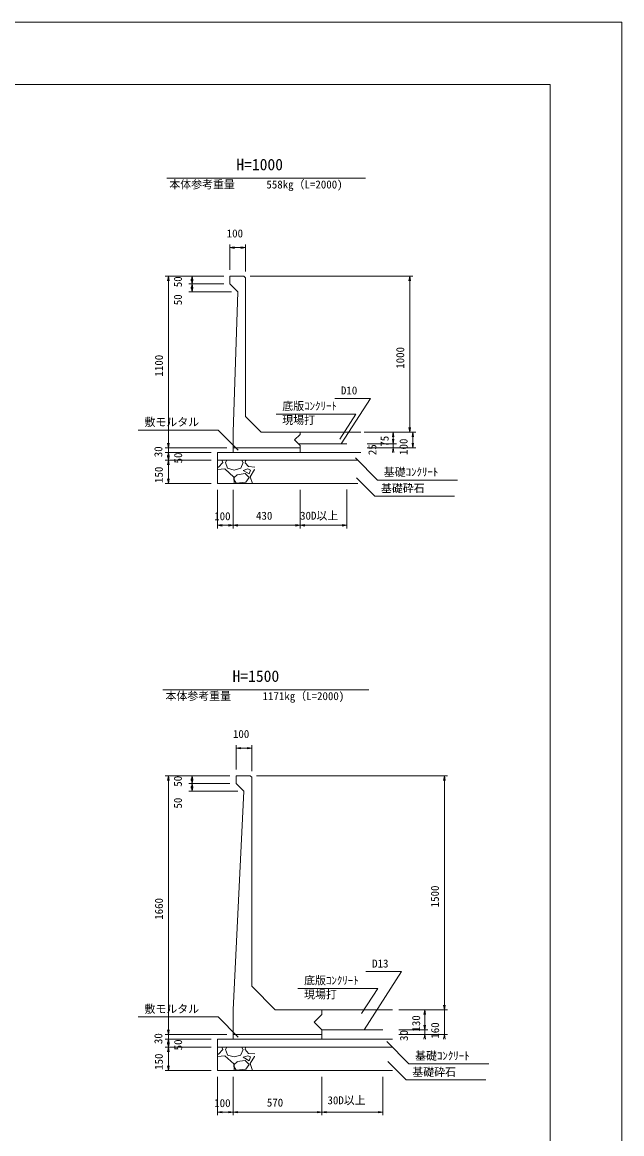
# Model space of a CAD drawing. Units: millimetres, scale not verified, with parts at other scales. Extents: x 5510 to 89610, y 3940 to 63340.
# Drawn here: x 70385 to 89610, y 27709 to 63340 of the extents above; entities that cross this region are included whole.
import ezdxf
from ezdxf.enums import TextEntityAlignment as Align

# ---------------------------------------------------------------- set-up
doc = ezdxf.new("R2010")
doc.units = ezdxf.units.MM
doc.header["$LTSCALE"] = 40
for name, color, linetype in [('D-MTR-TXT(文字列）', 7, 'Continuous'), ('D-STR-TXT（文字）', 7, 'Continuous'), ('D-TTL-TXT（文字）', 7, 'Continuous')]:
    doc.layers.add(name, color=color, linetype=linetype)
for name, color, linetype, lineweight in [('D-STR-DIM（寸法）', 7, 'Continuous', 18), ('D-STR-HTXT（旗揚げ）', 2, 'Continuous', 18), ('D-STR-STRn（構造物）', 7, 'Continuous', 18), ('D-STR（構造物外形線）', 1, 'Continuous', 18), ('D-TTL(外枠）', 2, 'Continuous', 18), ('DEFPOINTS_2', 8, 'Continuous', 18)]:
    doc.layers.add(name, color=color, linetype=linetype, lineweight=lineweight)
doc.styles.add('ＭＳ ゴシック', font='')
doc.styles.get('ＭＳ ゴシック').set_extended_font_data('MS Gothic')

msp = doc.modelspace()

# ---------------------------------------------------------------- linework, layer by layer
at = {"layer": 'D-STR-DIM（寸法）'}
for p, q in [((77046.07, 55399.57), (77046.07, 56215.08)), ((77046.07, 56115.08), (77196.07, 56140.08)), ((77046.07, 56115.08), (77066.07, 56115.08)), ((77196.07, 56090.08), (77046.07, 56115.08)), ((77066.07, 56115.08), (77526.07, 56115.08)), ((77396.07, 56140.08), (77546.07, 56115.08)), ((77546.07, 56115.08), (77396.07, 56090.08)), ((77546.07, 56115.08), (77526.07, 56115.08)), ((77546.07, 55349.57), (77546.07, 56215.08)), ((76846.07, 55199.57), (74973.18, 55199.57)), ((75048.18, 55049.57), (75073.18, 55199.57)), ((75073.18, 55199.57), (75073.18, 55179.57)), ((75073.18, 55199.57), (75098.18, 55049.57)), ((75073.18, 55179.57), (75073.18, 49719.57)), ((76846.07, 55199.57), (75731.27, 55199.57)), ((76846.07, 54949.57), (75731.27, 54949.57)), ((76846.07, 54949.57), (75731.27, 54949.57)), ((75806.27, 55049.57), (75831.27, 55199.57)), ((75831.27, 54949.57), (75806.27, 55099.57)), ((75806.27, 54799.57), (75831.27, 54949.57)), ((75831.27, 55199.57), (75831.27, 55179.57)), ((75831.27, 55199.57), (75856.27, 55049.57)), ((75831.27, 55179.57), (75831.27, 54969.57)), ((75856.27, 55099.57), (75831.27, 54949.57)), ((75831.27, 54949.57), (75831.27, 54969.57)), ((75831.27, 54949.57), (75831.27, 54929.57)), ((75831.27, 54949.57), (75856.27, 54799.57)), ((75831.27, 54929.57), (75831.27, 54719.57)), ((77696.07, 55199.57), (82910.89, 55199.57)), ((82785.89, 55049.57), (82810.89, 55199.57)), ((82810.89, 55199.57), (82810.89, 55179.57)), ((82810.89, 55199.57), (82835.89, 55049.57)), ((82810.89, 50219.57), (82810.89, 55179.57)), ((77096.07, 54699.57), (75731.27, 54699.57)), ((75831.27, 54699.57), (75806.27, 54849.57)), ((75856.27, 54849.57), (75831.27, 54699.57)), ((75831.27, 54699.57), (75831.27, 54719.57)), ((82810.89, 50199.57), (82785.89, 50349.57)), ((82835.89, 50349.57), (82810.89, 50199.57)), ((81346.07, 50199.57), (82910.89, 50199.57)), ((81446.07, 50199.57), (82381.19, 50199.57)), ((81446.07, 50199.57), (83010.89, 50199.57)), ((82256.19, 50049.57), (82281.19, 50199.57)), ((82281.19, 49824.57), (82256.19, 49974.57)), ((82281.19, 49824.57), (82256.19, 49974.57)), ((82281.19, 50199.57), (82281.19, 50179.57)), ((82281.19, 50199.57), (82306.19, 50049.57)), ((82281.19, 50179.57), (82281.19, 49844.57)), ((82306.19, 49974.57), (82281.19, 49824.57)), ((82306.19, 49974.57), (82281.19, 49824.57)), ((82810.89, 50199.57), (82810.89, 50219.57)), ((82885.89, 50049.57), (82910.89, 50199.57)), ((82910.89, 50199.57), (82910.89, 50179.57)), ((82910.89, 50199.57), (82935.89, 50049.57)), ((82910.89, 50179.57), (82910.89, 49719.57)), ((76946.07, 49699.57), (74973.18, 49699.57)), ((76946.07, 49699.57), (74973.18, 49699.57)), ((76446.07, 49549.57), (74973.18, 49549.57)), ((76446.07, 49549.57), (74973.18, 49549.57)), ((75073.18, 49699.57), (75048.18, 49849.57)), ((75073.18, 49699.57), (75048.18, 49849.57)), ((75048.18, 49399.57), (75073.18, 49549.57)), ((75048.18, 49399.57), (75073.18, 49549.57)), ((75098.18, 49849.57), (75073.18, 49699.57)), ((75098.18, 49849.57), (75073.18, 49699.57)), ((75073.18, 49719.57), (75073.18, 49739.57)), ((75073.18, 49699.57), (75073.18, 49719.57)), ((75073.18, 49699.57), (75073.18, 49719.57)), ((75073.18, 49699.57), (75073.18, 49549.57)), ((75073.18, 49549.57), (75073.18, 49529.57)), ((75073.18, 49549.57), (75098.18, 49399.57)), ((75073.18, 49549.57), (75073.18, 49529.57)), ((75073.18, 49549.57), (75098.18, 49399.57)), ((75073.18, 49529.57), (75073.18, 49319.57)), ((75073.18, 49529.57), (75073.18, 49509.57)), ((81443.65, 49824.57), (82381.19, 49824.57)), ((81443.65, 49824.57), (82381.19, 49824.57)), ((81446.07, 49699.57), (82381.19, 49699.57)), ((81446.07, 49699.57), (83010.89, 49699.57)), ((82256.19, 49549.57), (82281.19, 49699.57)), ((82281.19, 49844.57), (82281.19, 49864.57)), ((82281.19, 49824.57), (82281.19, 49844.57)), ((82281.19, 49824.57), (82281.19, 49844.57)), ((82281.19, 49824.57), (82281.19, 49699.57)), ((82281.19, 49699.57), (82281.19, 49679.57)), ((82281.19, 49699.57), (82306.19, 49549.57)), ((82281.19, 49679.57), (82281.19, 49659.57)), ((82910.89, 49699.57), (82885.89, 49849.57)), ((82935.89, 49849.57), (82910.89, 49699.57)), ((82910.89, 49699.57), (82910.89, 49719.57)), ((76446.07, 49299.57), (74973.18, 49299.57)), ((76446.07, 49299.57), (74973.18, 49299.57)), ((75073.18, 49299.57), (75048.18, 49449.57)), ((75048.18, 49149.57), (75073.18, 49299.57)), ((75098.18, 49449.57), (75073.18, 49299.57)), ((75073.18, 49299.57), (75073.18, 49319.57)), ((75073.18, 49299.57), (75073.18, 49279.57)), ((75073.18, 49299.57), (75098.18, 49149.57)), ((75073.18, 49279.57), (75073.18, 48569.57)), ((76446.07, 48549.57), (74973.18, 48549.57)), ((75073.18, 48549.57), (75048.18, 48699.57)), ((75098.18, 48699.57), (75073.18, 48549.57)), ((75073.18, 48549.57), (75073.18, 48569.57)), ((76646.07, 48349.57), (76646.07, 47116.13)), ((77146.07, 48349.57), (77146.07, 47116.13)), ((77146.07, 48349.57), (77146.07, 47116.13)), ((79296.07, 48349.57), (79296.07, 47116.13)), ((79296.07, 48349.57), (79296.07, 47116.13)), ((80796.07, 48359.57), (80796.07, 47116.13)), ((76646.07, 47216.13), (76796.07, 47241.13)), ((76646.07, 47216.13), (76666.07, 47216.13)), ((76796.07, 47191.13), (76646.07, 47216.13)), ((76666.07, 47216.13), (77126.07, 47216.13)), ((76996.07, 47241.13), (77146.07, 47216.13)), ((77146.07, 47216.13), (76996.07, 47191.13)), ((77146.07, 47216.13), (77126.07, 47216.13)), ((77146.07, 47216.13), (77296.07, 47241.13)), ((77146.07, 47216.13), (77166.07, 47216.13)), ((77296.07, 47191.13), (77146.07, 47216.13)), ((77166.07, 47216.13), (79276.07, 47216.13)), ((79146.07, 47241.13), (79296.07, 47216.13)), ((79296.07, 47216.13), (79146.07, 47191.13)), ((79296.07, 47216.13), (79276.07, 47216.13)), ((79296.07, 47216.13), (79446.07, 47241.13)), ((79296.07, 47216.13), (79316.07, 47216.13)), ((79446.07, 47191.13), (79296.07, 47216.13)), ((79316.07, 47216.13), (80776.07, 47216.13)), ((80646.07, 47241.13), (80796.07, 47216.13)), ((80796.07, 47216.13), (80646.07, 47191.13)), ((80796.07, 47216.13), (80776.07, 47216.13)), ((77246.07, 39386.82), (77246.07, 40169.14)), ((77246.07, 40069.14), (77396.07, 40094.14)), ((77246.07, 40069.14), (77266.07, 40069.14)), ((77396.07, 40044.14), (77246.07, 40069.14)), ((77266.07, 40069.14), (77726.07, 40069.14)), ((77596.07, 40094.14), (77746.07, 40069.14)), ((77746.07, 40069.14), (77596.07, 40044.14)), ((77746.07, 40069.14), (77726.07, 40069.14)), ((77746.07, 39336.82), (77746.07, 40169.14)), ((77046.07, 39186.82), (74973.18, 39186.82)), ((75048.18, 39036.82), (75073.18, 39186.82)), ((75073.18, 39186.82), (75073.18, 39166.82)), ((75073.18, 39186.82), (75098.18, 39036.82)), ((75073.18, 39166.82), (75073.18, 30906.82)), ((77046.07, 39186.82), (75731.27, 39186.82)), ((77046.07, 38936.82), (75731.27, 38936.82)), ((77046.07, 38936.82), (75731.27, 38936.82)), ((75806.27, 39036.82), (75831.27, 39186.82)), ((75831.27, 38936.82), (75806.27, 39086.82)), ((75806.27, 38786.82), (75831.27, 38936.82)), ((75831.27, 39186.82), (75831.27, 39166.82)), ((75831.27, 39186.82), (75856.27, 39036.82)), ((75831.27, 39166.82), (75831.27, 38956.82)), ((75856.27, 39086.82), (75831.27, 38936.82)), ((75831.27, 38936.82), (75831.27, 38956.82)), ((75831.27, 38936.82), (75831.27, 38916.82)), ((75831.27, 38936.82), (75856.27, 38786.82)), ((75831.27, 38916.82), (75831.27, 38706.82)), ((77896.07, 39186.82), (84022.14, 39186.82)), ((83897.14, 39036.82), (83922.14, 39186.82)), ((83922.14, 39186.82), (83922.14, 39166.82)), ((83922.14, 39186.82), (83947.14, 39036.82)), ((83922.14, 31706.82), (83922.14, 39166.82)), ((77296.07, 38686.82), (75731.27, 38686.82)), ((75831.27, 38686.82), (75806.27, 38836.82)), ((75856.27, 38836.82), (75831.27, 38686.82)), ((75831.27, 38686.82), (75831.27, 38706.82)), ((83922.14, 31686.82), (83897.14, 31836.82)), ((83922.14, 31686.82), (83897.14, 31836.82)), ((83947.14, 31836.82), (83922.14, 31686.82)), ((83947.14, 31836.82), (83922.14, 31686.82)), ((83922.14, 31706.82), (83922.14, 31726.82)), ((82457.32, 31686.82), (83392.44, 31686.82)), ((82457.32, 31686.82), (84022.14, 31686.82)), ((82457.32, 31686.82), (84022.14, 31686.82)), ((83267.44, 31536.82), (83292.44, 31686.82)), ((83292.44, 31686.82), (83292.44, 31666.82)), ((83292.44, 31686.82), (83317.44, 31536.82)), ((83292.44, 31666.82), (83292.44, 31056.82)), ((83922.14, 31686.82), (83922.14, 31706.82)), ((83922.14, 31686.82), (83922.14, 31706.82)), ((83922.14, 31686.82), (83922.14, 30886.82)), ((75073.18, 30886.82), (75048.18, 31036.82)), ((75073.18, 30886.82), (75048.18, 31036.82)), ((75098.18, 31036.82), (75073.18, 30886.82)), ((75098.18, 31036.82), (75073.18, 30886.82)), ((82463.35, 31036.82), (83392.44, 31036.82)), ((82463.35, 31036.82), (83392.44, 31036.82)), ((83292.44, 31036.82), (83267.44, 31186.82)), ((83292.44, 31036.82), (83267.44, 31186.82)), ((83317.44, 31186.82), (83292.44, 31036.82)), ((83317.44, 31186.82), (83292.44, 31036.82)), ((83292.44, 31056.82), (83292.44, 31076.82)), ((83292.44, 31036.82), (83292.44, 31056.82)), ((83292.44, 31036.82), (83292.44, 31056.82)), ((83292.44, 31036.82), (83292.44, 30886.82)), ((76946.07, 30886.82), (74973.18, 30886.82)), ((76946.07, 30886.82), (74973.18, 30886.82)), ((76446.07, 30736.82), (74973.18, 30736.82)), ((76446.07, 30736.82), (74973.18, 30736.82)), ((75048.18, 30586.82), (75073.18, 30736.82)), ((75048.18, 30586.82), (75073.18, 30736.82)), ((75073.18, 30906.82), (75073.18, 30926.82)), ((75073.18, 30886.82), (75073.18, 30906.82)), ((75073.18, 30886.82), (75073.18, 30906.82)), ((75073.18, 30886.82), (75073.18, 30736.82)), ((75073.18, 30736.82), (75073.18, 30716.82)), ((75073.18, 30736.82), (75098.18, 30586.82)), ((75073.18, 30736.82), (75073.18, 30716.82)), ((75073.18, 30736.82), (75098.18, 30586.82)), ((75073.18, 30716.82), (75073.18, 30506.82)), ((75073.18, 30716.82), (75073.18, 30696.82)), ((82457.32, 30886.82), (83392.44, 30886.82)), ((82457.32, 30886.82), (84022.14, 30886.82)), ((83267.44, 30736.82), (83292.44, 30886.82)), ((83292.44, 30886.82), (83292.44, 30866.82)), ((83292.44, 30886.82), (83317.44, 30736.82)), ((83292.44, 30866.82), (83292.44, 30846.82)), ((83897.14, 30736.82), (83922.14, 30886.82)), ((83922.14, 30886.82), (83922.14, 30866.82)), ((83922.14, 30886.82), (83947.14, 30736.82)), ((83922.14, 30866.82), (83922.14, 30846.82)), ((76446.07, 30486.82), (74973.18, 30486.82)), ((76446.07, 30486.82), (74973.18, 30486.82)), ((75073.18, 30486.82), (75048.18, 30636.82)), ((75048.18, 30336.82), (75073.18, 30486.82)), ((75098.18, 30636.82), (75073.18, 30486.82)), ((75073.18, 30486.82), (75073.18, 30506.82)), ((75073.18, 30486.82), (75073.18, 30466.82)), ((75073.18, 30486.82), (75098.18, 30336.82)), ((75073.18, 30466.82), (75073.18, 29756.82)), ((76446.07, 29736.82), (74973.18, 29736.82)), ((75073.18, 29736.82), (75048.18, 29886.82)), ((75098.18, 29886.82), (75073.18, 29736.82)), ((75073.18, 29736.82), (75073.18, 29756.82)), ((76646.07, 29536.82), (76646.07, 28303.38)), ((77146.07, 29536.82), (77146.07, 28303.38)), ((77146.07, 29536.82), (77146.07, 28303.38)), ((79996.07, 29536.82), (79996.07, 28303.38)), ((79996.07, 29536.82), (79996.07, 28303.38)), ((81946.07, 29536.82), (81946.07, 28303.38)), ((76646.07, 28403.38), (76796.07, 28428.38)), ((76646.07, 28403.38), (76666.07, 28403.38)), ((76796.07, 28378.38), (76646.07, 28403.38)), ((76666.07, 28403.38), (77126.07, 28403.38)), ((76996.07, 28428.38), (77146.07, 28403.38)), ((77146.07, 28403.38), (76996.07, 28378.38)), ((77146.07, 28403.38), (77126.07, 28403.38)), ((77146.07, 28403.38), (77296.07, 28428.38)), ((77146.07, 28403.38), (77166.07, 28403.38)), ((77296.07, 28378.38), (77146.07, 28403.38)), ((77166.07, 28403.38), (79976.07, 28403.38)), ((79846.07, 28428.38), (79996.07, 28403.38)), ((79996.07, 28403.38), (79846.07, 28378.38)), ((79996.07, 28403.38), (79976.07, 28403.38)), ((79996.07, 28403.38), (80146.07, 28428.38)), ((79996.07, 28403.38), (80016.07, 28403.38)), ((80146.07, 28378.38), (79996.07, 28403.38)), ((80016.07, 28403.38), (81926.07, 28403.38)), ((81796.07, 28428.38), (81946.07, 28403.38)), ((81946.07, 28403.38), (81796.07, 28378.38)), ((81946.07, 28403.38), (81926.07, 28403.38))]:
    msp.add_line(p, q, dxfattribs=at)
at = {"layer": 'D-STR-HTXT（旗揚げ）', "color": 7}
for p, q in [((75018.74, 58340), (81397.09, 58340)), ((74897.09, 41940.58), (81502.86, 41940.58))]:
    msp.add_line(p, q, dxfattribs=at)
at = {"layer": 'D-STR-HTXT（旗揚げ）'}
for p, q in [((81548.87, 51282.18), (80404.4, 51282.18)), ((81548.87, 51282.18), (80617.44, 49824.57)), ((81084.08, 50781.35), (78524.25, 50781.35)), ((81084.08, 50781.35), (80568.33, 49974.24)), ((76667.24, 50268.12), (74107.42, 50268.12)), ((77305.85, 49623.36), (76667.24, 50268.12)), ((81071.94, 49377.97), (81777.92, 48665.19)), ((81100.83, 48740.37), (81689.17, 48146.36)), ((84337.74, 48665.19), (81777.92, 48665.19)), ((84248.99, 48146.36), (81689.17, 48146.36)), ((82549.91, 32911.13), (81352.21, 31036.82)), ((82549.91, 32911.13), (81405.44, 32911.13)), ((81784.08, 32368.6), (79224.25, 32368.6)), ((81784.08, 32368.6), (81268.33, 31561.49)), ((76667.24, 31455.37), (74107.42, 31455.37)), ((77305.85, 30810.61), (76667.24, 31455.37)), ((82076.64, 30665.22), (82782.63, 29952.44)), ((82105.53, 30027.62), (82693.87, 29433.61)), ((85342.45, 29952.44), (82782.63, 29952.44)), ((85253.7, 29433.61), (82693.87, 29433.61))]:
    msp.add_line(p, q, dxfattribs=at)
at = {"layer": 'D-STR-STRn（構造物）', "color": 4}
for p, q in [((79296.07, 50199.57), (81246.07, 50199.57)), ((79296.07, 49549.57), (81246.07, 49549.57)), ((79996.07, 31686.82), (82257.32, 31686.82)), ((79996.07, 30736.82), (82257.32, 30736.82))]:
    msp.add_line(p, q, dxfattribs=at)
at = {"layer": 'D-STR-STRn（構造物）'}
for p, q in [((76646.07, 49549.57), (76646.07, 48549.57)), ((76646.07, 49549.57), (80396.07, 49549.57)), ((77146.07, 49699.57), (77146.07, 49549.57)), ((79296.07, 49699.57), (79296.07, 49549.57)), ((76646.07, 49299.57), (81146.07, 49299.57)), ((76682.34, 49075.28), (76819.84, 49225.28)), ((76819.79, 49222.35), (76790.83, 49299.57)), ((76942.66, 49299.57), (76906.95, 49222.2)), ((76969.58, 49047.16), (76907.08, 49222.16)), ((77470.24, 49222.51), (77395.24, 49047.51)), ((77456.79, 49222.44), (77423.74, 49299.57)), ((77531.73, 49221.6), (77644.23, 49096.6)), ((77531.99, 49222.06), (77544.49, 49284.56)), ((77545.13, 49285.4), (77601.79, 49299.57)), ((76646.07, 49076.66), (76683.29, 49073.42)), ((76646.07, 49001.12), (76881.79, 49020.76)), ((76881.43, 49022.35), (77168.93, 48759.85)), ((77181.2, 48983.84), (76968.7, 49046.34)), ((77180.21, 48745.31), (77280.21, 48832.81)), ((77395.65, 49046.31), (77183.15, 48983.81)), ((77280.6, 48835.67), (77530.6, 48873.17)), ((77469.33, 48972.43), (77619.33, 49022.43)), ((77657.99, 48860.12), (77470.49, 48972.62)), ((77532.15, 48872.43), (77657.15, 48747.43)), ((77619.92, 49021.43), (77707.42, 48983.93)), ((77645.79, 49098.42), (77840.91, 49081.46)), ((77707.36, 48984.88), (77657.36, 48859.88)), ((77693.09, 48772.74), (77830.58, 48997.73)), ((77831.79, 48995.76), (77840.91, 48996.52)), ((76646.07, 48549.57), (81146.07, 48549.57)), ((77169.76, 48759.95), (77179.78, 48549.57)), ((77182.14, 48672.37), (77182.14, 48747.37)), ((77245.27, 48559.67), (77182.77, 48672.17)), ((77556.74, 48596.81), (77244.24, 48559.31)), ((77657.48, 48747.55), (77557.48, 48597.55)), ((77765.84, 48549.57), (77694.51, 48772.5)), ((76646.07, 30736.82), (76646.07, 29736.82)), ((76646.07, 30736.82), (79996.07, 30736.82)), ((77146.07, 30886.82), (77146.07, 30736.82)), ((79996.07, 30886.82), (79996.07, 30736.82)), ((76646.07, 30486.82), (82257.32, 30486.82)), ((76682.34, 30262.53), (76819.84, 30412.53)), ((76819.79, 30409.6), (76790.83, 30486.82)), ((76942.66, 30486.82), (76906.95, 30409.45)), ((76969.58, 30234.41), (76907.08, 30409.41)), ((77470.24, 30409.76), (77395.24, 30234.76)), ((77456.79, 30409.69), (77423.74, 30486.82)), ((77531.73, 30408.85), (77644.23, 30283.85)), ((77531.99, 30409.31), (77544.49, 30471.81)), ((77545.13, 30472.66), (77601.79, 30486.82)), ((76646.07, 30263.91), (76683.29, 30260.67)), ((76646.07, 30188.37), (76881.79, 30208.01)), ((76881.43, 30209.6), (77168.93, 29947.1)), ((77181.2, 30171.09), (76968.7, 30233.59)), ((77169.76, 29947.2), (77179.78, 29736.82)), ((77180.21, 29932.56), (77280.21, 30020.06)), ((77182.14, 29859.62), (77182.14, 29934.62)), ((77395.65, 30233.56), (77183.15, 30171.06)), ((77280.6, 30022.92), (77530.6, 30060.42)), ((77469.33, 30159.68), (77619.33, 30209.68)), ((77657.99, 30047.37), (77470.49, 30159.87)), ((77532.15, 30059.68), (77657.15, 29934.68)), ((77657.48, 29934.8), (77557.48, 29784.8)), ((77619.92, 30208.68), (77707.42, 30171.18)), ((77645.79, 30285.67), (77840.91, 30268.71)), ((77707.36, 30172.13), (77657.36, 30047.13)), ((77693.09, 29959.99), (77830.58, 30184.99)), ((77765.84, 29736.82), (77694.51, 29959.75)), ((77831.79, 30183.01), (77840.91, 30183.77)), ((76646.07, 29736.82), (82257.32, 29736.82)), ((77245.27, 29746.92), (77182.77, 29859.42)), ((77556.74, 29784.06), (77244.24, 29746.56))]:
    msp.add_line(p, q, dxfattribs=at)
at = {"layer": 'D-STR（構造物外形線）'}
for p, q in [((77496.07, 55199.57), (77046.07, 55199.57)), ((77046.07, 55199.57), (77046.07, 54949.57)), ((77046.07, 54949.57), (77296.07, 54699.57)), ((77496.07, 55199.57), (77546.07, 55149.57)), ((77546.07, 50699.57), (77546.07, 55149.57)), ((77296.07, 54699.57), (77146.07, 50199.57)), ((78046.07, 50199.57), (77546.07, 50699.57)), ((77146.07, 50199.57), (77146.07, 49699.57)), ((79296.07, 50199.57), (78046.07, 50199.57)), ((79296.07, 50124.57), (79121.07, 49949.57)), ((79121.07, 49949.57), (79296.07, 49774.57)), ((79296.07, 50124.57), (79296.07, 50199.57)), ((77146.07, 49699.57), (79296.07, 49699.57)), ((79296.07, 49699.57), (79296.07, 49774.57)), ((77696.07, 39186.82), (77246.07, 39186.82)), ((77246.07, 39186.82), (77246.07, 38936.82)), ((77246.07, 38936.82), (77496.07, 38686.82)), ((77696.07, 39186.82), (77746.07, 39136.82)), ((77746.07, 32436.82), (77746.07, 39136.82)), ((77496.07, 38686.82), (77146.07, 31686.82)), ((78496.07, 31686.82), (77746.07, 32436.82)), ((77146.07, 31686.82), (77146.07, 30886.82)), ((79996.07, 31686.82), (78496.07, 31686.82)), ((79996.07, 31531.82), (79751.07, 31286.82)), ((79996.07, 31531.82), (79996.07, 31686.82)), ((79751.07, 31286.82), (79996.07, 31041.82)), ((79996.07, 30886.82), (79996.07, 31041.82)), ((77146.07, 30886.82), (79996.07, 30886.82))]:
    msp.add_line(p, q, dxfattribs=at)
at = {"layer": 'D-STR（構造物外形線）', "color": 3}
for p, q in [((79246.07, 49824.57), (80796.07, 49824.57)), ((79996.07, 31036.82), (81946.07, 31036.82))]:
    msp.add_line(p, q, dxfattribs=at)
at = {"layer": 'D-TTL(外枠）'}
for p, q in [((7810, 61340), (87310, 61340)), ((87310, 61340), (87310, 5940))]:
    msp.add_line(p, q, dxfattribs=at)
at = {"layer": 'DEFPOINTS_2'}
for p in [(5510, 63340), (89610, 3940)]:
    msp.add_line(p, (89610, 63340), dxfattribs=at)

# ---------------------------------------------------------------- texts
at = {"layer": 'D-MTR-TXT(文字列）', "style": 'ＭＳ ゴシック'}
for s, p in [('本体参考重量', (75101.81, 57933.34)), ('558kg（L=2000)', (78213.8, 57933.34)), ('本体参考重量', (74980.17, 41533.91)), ('1171kg（L=2000)', (78092.15, 41533.91))]:
    msp.add_text(s, height=256.6, dxfattribs=at).set_placement(p, align=Align.BOTTOM_LEFT)
at = {"layer": 'D-STR-DIM（寸法）', "style": 'ＭＳ ゴシック'}
for s, p in [('100', (76941.63, 56365.08)), ('100', (76541.63, 47300.59)), ('430', (77881.73, 47316.13)), ('30D以上', (79295.39, 47316.91)), ('100', (77141.63, 40319.14)), ('30D以上', (80173.18, 28577.56)), ('100', (76541.63, 28487.84)), ('570', (78229.07, 28503.38))]:
    msp.add_text(s, height=256.6, dxfattribs=at).set_placement(p, align=Align.BOTTOM_LEFT)
for s, p in [('50', (75581.27, 54846.27)), ('50', (75581.27, 54268.87)), ('1000', (82710.89, 52231.42)), ('1100', (74973.18, 51981.42)), ('75', (82209.32, 49733.77)), ('100', (82817.94, 49470.13)), ('30', (74954.39, 49396.27)), ('50', (75589.11, 49196.27)), ('25', (81817.82, 49462.32)), ('150', (74969.5, 48570.13)), ('50', (75581.27, 38833.52)), ('50', (75581.27, 38134.55)), ('1500', (83822.14, 34968.67)), ('1660', (74973.18, 34568.67)), ('130', (83220.56, 30984.05)), ('30', (82829.07, 30683.96)), ('160', (83829.18, 30757.38)), ('30', (74954.39, 30583.52)), ('50', (75589.11, 30383.52)), ('150', (74969.5, 29757.38))]:
    msp.add_text(s, height=256.6, rotation=90, dxfattribs=at).set_placement(p, align=Align.BOTTOM_LEFT)
at = {"layer": 'D-STR-TXT（文字）', "style": 'ＭＳ ゴシック'}
for s, p in [('D10', (80604.4, 51332.18)), ('底版ｺﾝｸﾘｰﾄ', (78724.25, 50831.35)), ('敷モルタル', (74307.42, 50318.12)), ('現場打', (78724.25, 50382.37)), ('基礎ｺﾝｸﾘｰﾄ', (81977.92, 48715.19)), ('基礎砕石', (81889.17, 48196.36)), ('D13', (81605.44, 32961.13)), ('底版ｺﾝｸﾘｰﾄ', (79424.25, 32418.6)), ('現場打', (79424.25, 31969.62)), ('敷モルタル', (74307.42, 31505.37)), ('基礎ｺﾝｸﾘｰﾄ', (82982.63, 30002.44)), ('基礎砕石', (82893.87, 29483.61))]:
    msp.add_text(s, height=256.6, dxfattribs=at).set_placement(p, align=Align.BOTTOM_LEFT)
at = {"layer": 'D-TTL-TXT（文字）', "style": 'ＭＳ ゴシック'}
for s, p in [('H=1000', (77250.54, 58484.88)), ('H=1500', (77128.89, 42085.45))]:
    msp.add_text(s, height=366.6, dxfattribs=at).set_placement(p, align=Align.BOTTOM_LEFT)

doc.saveas('drawing.dxf')
